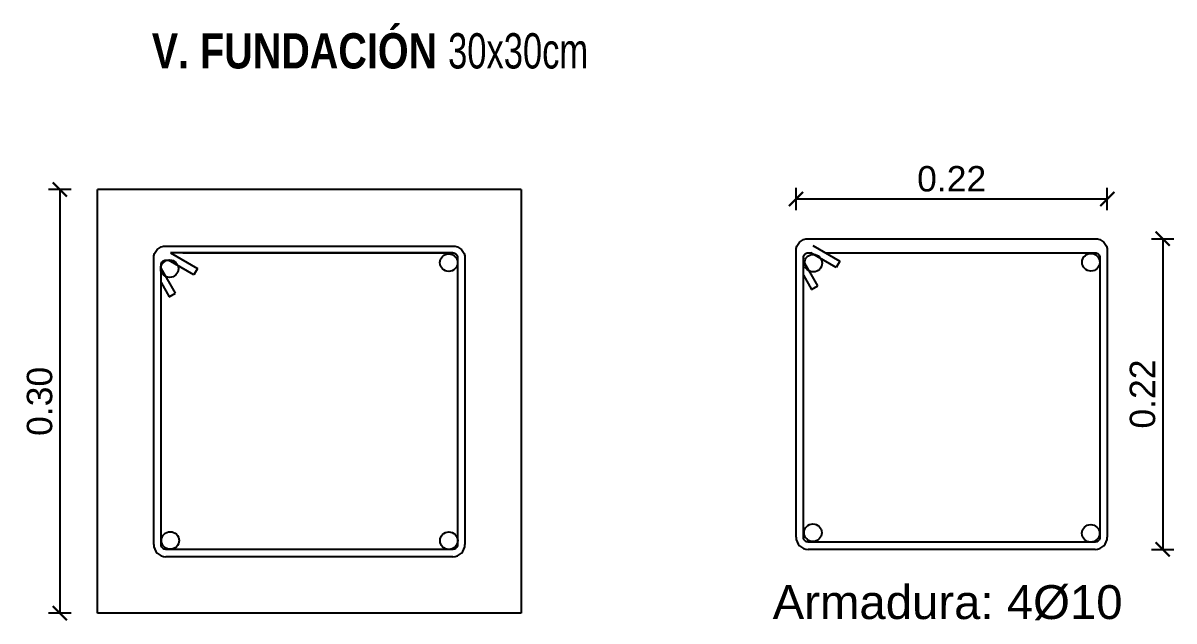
# Model space of a CAD drawing. Header units: millimetres. Extents: x 157 to 449, y 13 to 189.
# Drawn here: x 265.41 to 273.56, y 100.25 to 104.48 of the extents above; entities that cross this region are included whole.
import ezdxf

# ---------------------------------------------------------------- set-up
doc = ezdxf.new("R2010")
doc.units = ezdxf.units.MM
doc.header["$LTSCALE"] = 0.1
doc.header["$MEASUREMENT"] = 0
doc.header["$PDMODE"] = 3
doc.header["$PDSIZE"] = 0.1
doc.layers.get('DEFPOINTS').update_dxf_attribs({"color": 1})
for name, color, linetype in [('00-muros-a', 2, 'Continuous'), ('armadura', 10, 'Continuous'), ('Cotas', 1, 'Continuous')]:
    doc.layers.add(name, color=color, linetype=linetype)
doc.layers.add('referencias', color=1, linetype='Continuous', lineweight=5)
doc.styles.add('ARIAL', font='arial.ttf', dxfattribs={"height": 0.18})
doc.styles.add('COTAS', font='ROMANS.shx', dxfattribs={"width": 0.7})
doc.dimstyles.new('100', dxfattribs={"dimtxt": 0.2, "dimasz": 0.1, "dimexe": 0.08, "dimexo": 0, "dimgap": 0.05, "dimtad": 1, "dimzin": 1, "dimtxsty": 'ARIAL', "dimblk": 'ARCHTICK', "dimcen": 2.5, "dimadec": 0, "dimazin": 0, "dimtfac": 1, "dimtix": 1, "dimtmove": 0, "dimatfit": 3, "dimfxl": 0.08, "dimfxlon": 1, "dimarcsym": 0})

# ---------------------------------------------------------------- blocks, each defined once
blk = doc.blocks.new('_ARCHTICK')
at = {"color": 0, "linetype": 'ByBlock', "const_width": 0.15}
blk.add_lwpolyline([(-0.5, -0.5), (0.5, 0.5)], dxfattribs=at)
blk = doc.blocks.new('*D436')
at = {"layer": 'Cotas', "color": 0, "lineweight": -2, "transparency": 16777216}
for p, q in [((265.7501, 103.3041), (265.5901, 103.3041)), ((265.6701, 103.3041), (265.6701, 100.3041)), ((265.7501, 100.3041), (265.5901, 100.3041))]:
    blk.add_line(p, q, dxfattribs=at)
at = {"layer": 'DEFPOINTS', "color": 0, "transparency": 16777216}
for p in [(266.5352, 103.3041), (265.6701, 100.3041), (266.5352, 100.3041)]:
    blk.add_point(p, dxfattribs=at)
at = {"layer": 'Cotas', "color": 0, "lineweight": -2, "transparency": 16777216, "xscale": 0.1, "yscale": 0.1, "zscale": 0.1}
for p, rotation in [((265.6701, 103.3041), 90), ((265.6701, 100.3041), 270)]:
    blk.add_blockref('_ARCHTICK', p, dxfattribs=dict(at, rotation=rotation))
at = {"layer": 'Cotas', "color": 0, "transparency": 16777216, "insert": (265.5281, 101.8041), "char_height": 0.18, "attachment_point": 5, "rotation": 90, "style": 'ARIAL'}
blk.add_mtext('0.30', dxfattribs=at)
blk = doc.blocks.new('*D439')
at = {"layer": 'Cotas', "color": 0, "lineweight": -2, "transparency": 16777216}
for p, q in [((270.8847, 103.1575), (270.8847, 103.3175)), ((273.0887, 103.1575), (273.0887, 103.3175)), ((270.8847, 103.2375), (273.0887, 103.2375))]:
    blk.add_line(p, q, dxfattribs=at)
at = {"layer": 'DEFPOINTS', "color": 0, "transparency": 16777216}
for p in [(273.0887, 103.2375), (270.8847, 101.837), (273.0887, 101.837)]:
    blk.add_point(p, dxfattribs=at)
at = {"layer": 'Cotas', "color": 0, "lineweight": -2, "transparency": 16777216, "xscale": 0.1, "yscale": 0.1, "zscale": 0.1, "rotation": 180}
blk.add_blockref('_ARCHTICK', (270.8847, 103.2375), dxfattribs=at)
at = {"layer": 'Cotas', "color": 0, "lineweight": -2, "transparency": 16777216, "xscale": 0.1, "yscale": 0.1, "zscale": 0.1}
blk.add_blockref('_ARCHTICK', (273.0887, 103.2375), dxfattribs=at)
at = {"layer": 'Cotas', "color": 0, "transparency": 16777216, "insert": (271.9867, 103.3794), "char_height": 0.18, "attachment_point": 5, "style": 'ARIAL'}
blk.add_mtext('0.22', dxfattribs=at)
blk = doc.blocks.new('*D440')
at = {"layer": 'Cotas', "color": 0, "lineweight": -2, "transparency": 16777216}
for p, q in [((273.4011, 102.956), (273.5611, 102.956)), ((273.4811, 102.956), (273.4811, 100.756)), ((273.4011, 100.756), (273.5611, 100.756))]:
    blk.add_line(p, q, dxfattribs=at)
at = {"layer": 'DEFPOINTS', "color": 0, "transparency": 16777216}
for p in [(272.8421, 102.956), (272.8421, 100.756), (273.4811, 100.756)]:
    blk.add_point(p, dxfattribs=at)
at = {"layer": 'Cotas', "color": 0, "lineweight": -2, "transparency": 16777216, "xscale": 0.1, "yscale": 0.1, "zscale": 0.1}
for p, rotation in [((273.4811, 102.956), 90), ((273.4811, 100.756), 270)]:
    blk.add_blockref('_ARCHTICK', p, dxfattribs=dict(at, rotation=rotation))
at = {"layer": 'Cotas', "color": 0, "transparency": 16777216, "insert": (273.3392, 101.856), "char_height": 0.18, "attachment_point": 5, "rotation": 90, "style": 'ARIAL'}
blk.add_mtext('0.22', dxfattribs=at)

msp = doc.modelspace()

# ---------------------------------------------------------------- linework, layer by layer
at = {"layer": '00-muros-a'}
for p, q in [((268.9377, 103.3041), (265.9377, 103.3041)), ((265.9377, 100.3041), (265.9377, 103.3041)), ((268.9377, 103.3041), (268.9377, 100.3041)), ((268.9377, 100.3041), (265.9377, 100.3041))]:
    msp.add_line(p, q, dxfattribs=at)
at = {"layer": 'armadura'}
for p, q in [((271.0025, 102.9076, 3.0511), (271.1941, 102.7969, 3.0511)), ((266.6193, 102.7004, 3.0511), (266.4397, 102.8041, 3.0511)), ((268.4537, 102.8556), (266.4535, 102.8557, 3.0511)), ((266.4535, 102.8557, 3.0511), (266.6451, 102.745, 3.0511)), ((271.0388, 102.6227, 3.0511), (270.9363, 102.8002, 3.0511)), ((271.1683, 102.7522, 3.0511), (270.9887, 102.856, 3.0511)), ((271.1941, 102.7969, 3.0511), (271.1683, 102.7522, 3.0511)), ((266.4898, 102.5708, 3.0511), (266.3873, 102.7483, 3.0511)), ((266.6451, 102.745, 3.0511), (266.6193, 102.7004, 3.0511)), ((266.3873, 102.6451, 3.0511), (266.4451, 102.545, 3.0511)), ((270.9363, 102.697, 3.0511), (270.9941, 102.5969, 3.0511)), ((270.9941, 102.5969, 3.0511), (271.0388, 102.6227, 3.0511)), ((266.4451, 102.545, 3.0511), (266.4898, 102.5708, 3.0511)), ((266.3357, 100.7901), (266.3357, 102.2381)), ((268.5397, 102.2381), (268.5397, 100.7901)), ((270.8847, 100.842), (270.8847, 102.29)), ((273.0887, 102.29), (273.0887, 100.842)), ((273.0027, 100.756), (270.9707, 100.756)), ((268.4537, 100.7041), (266.4217, 100.7041))]:
    msp.add_line(p, q, dxfattribs=at)
for points in [[(270.8847, 102.29), (270.8847, 102.87, -0.414214), (270.9707, 102.956), (273.0027, 102.956, -0.414214), (273.0887, 102.87), (273.0887, 102.29)], [(266.3357, 102.2381), (266.3357, 102.8181, -0.414214), (266.4217, 102.9041), (268.4537, 102.9041, -0.414214), (268.5397, 102.8181), (268.5397, 102.2381)], [(266.3873, 101.7851), (266.3873, 102.7697, -0.414214), (266.4217, 102.8041), (266.4397, 102.8041)], [(266.5429, 102.8556), (268.4537, 102.8556, -0.414214), (268.4881, 102.8212), (268.4881, 101.7688)], [(270.9363, 101.837), (270.9363, 102.8216, -0.414214), (270.9707, 102.856), (270.9887, 102.856)], [(271.0919, 102.856), (273.0027, 102.856, -0.414214), (273.0371, 102.8216), (273.0371, 101.837)], [(273.0371, 101.837), (273.0371, 100.842, -0.414214), (273.0027, 100.8076), (270.9707, 100.8076, -0.414214), (270.9363, 100.842), (270.9363, 101.837)], [(268.4881, 101.7851), (268.4881, 100.7901, -0.414214), (268.4537, 100.7557), (266.4217, 100.7557, -0.414214), (266.3873, 100.7901), (266.3873, 101.7851)]]:
    msp.add_lwpolyline(points, format="xyb", dxfattribs=at)
for centre in [(266.4482, 102.7437), (268.4251, 102.7867), (271.0067, 102.783), (272.9728, 102.7895), (271.0039, 100.8737), (272.9715, 100.8697), (266.4526, 100.819), (268.4259, 100.8177)]:
    msp.add_circle(centre, 0.0623, dxfattribs=at)
for centre, start, end in [((270.9707, 100.842), 180, 270), ((273.0027, 100.842), 270, 0), ((266.4217, 100.7901), 180, 270), ((268.4537, 100.7901), 270, 0)]:
    msp.add_arc(centre, 0.086, start, end, dxfattribs=at)

# ---------------------------------------------------------------- texts
at = {"layer": 'referencias', "style": 'ARIAL'}
msp.add_text('Armadura: 4%%C10', height=0.24, dxfattribs=at).set_placement((270.7188, 100.2625))
at = {"layer": 'referencias', "color": 2, "insert": (266.322, 104.4116), "char_height": 0.25, "width": 5.447686, "attachment_point": 1, "style": 'COTAS'}
msp.add_mtext('{\\fArial Black|b0|i0|c0|p34;\\C256;V. FUNDACIÓN \\fSwis721 BdOul BT|b0|i0|c0|p82;30x30cm}', dxfattribs=at)

# ---------------------------------------------------------------- dimensions: what is measured, and where the dimension line sits
at = {"layer": 'Cotas'}
dim = msp.add_linear_dim(base=(273.0887, 103.2375), p1=(270.8847, 101.837), p2=(273.0887, 101.837), text='0.22', dimstyle='100', dxfattribs=at)
dim.commit()
dim.dimension.update_dxf_attribs({"geometry": '*D439', "text_midpoint": (271.9867, 103.3794)})
dim = msp.add_linear_dim(base=(265.6701, 100.3041), p1=(266.5352, 103.3041), p2=(266.5352, 100.3041), angle=90, text='0.30', dimstyle='100', dxfattribs=at)
dim.commit()
dim.dimension.update_dxf_attribs({"geometry": '*D436', "text_midpoint": (265.6701, 101.8041), "dimtype": 160})
dim = msp.add_linear_dim(base=(273.4811, 100.756), p1=(272.8421, 102.956), p2=(272.8421, 100.756), angle=90, text='0.22', dimstyle='100', dxfattribs=at)
dim.commit()
dim.dimension.update_dxf_attribs({"geometry": '*D440', "text_midpoint": (273.3392, 101.856)})

doc.saveas('drawing.dxf')
